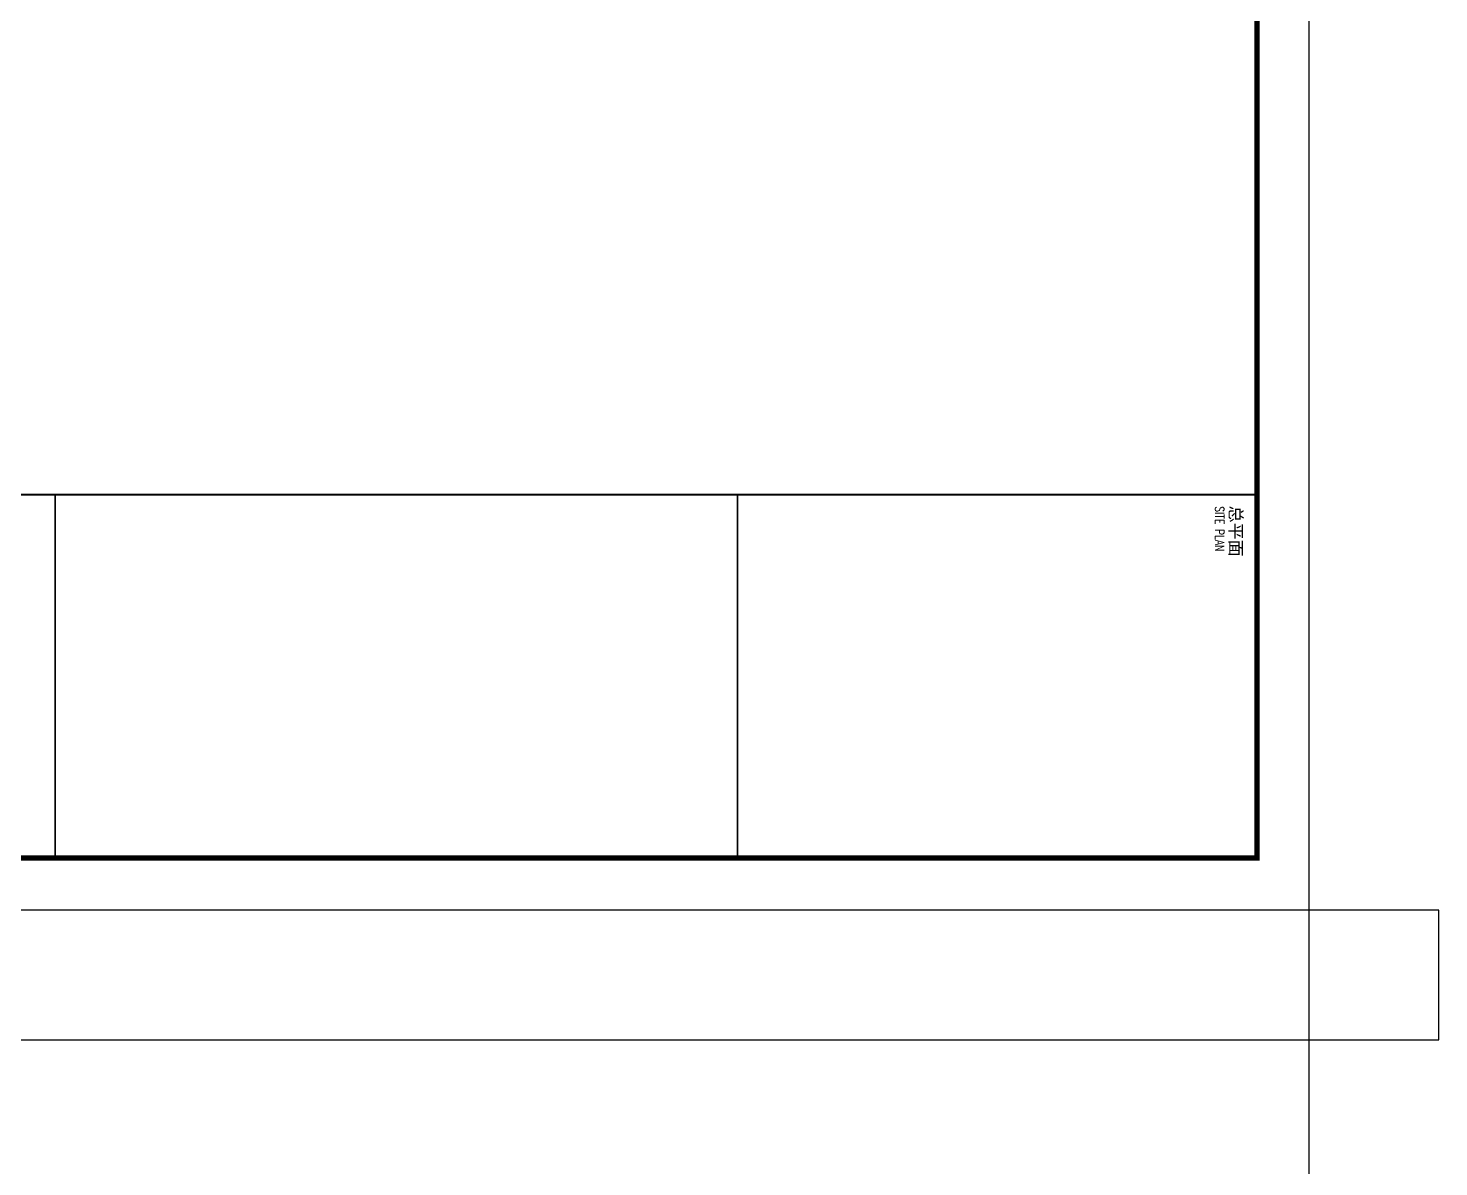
# Model space of a CAD drawing. Extents: x 14095202 to 14511487, y -1430609 to -90420.
# Drawn here: x 14457173 to 14511487, y -607409 to -563561 of the extents above; entities that cross this region are included whole.
import ezdxf

# ---------------------------------------------------------------- set-up
doc = ezdxf.new("R2010")
doc.units = 0
doc.header["$LTSCALE"] = 1000
doc.header["$MEASUREMENT"] = 0
doc.layers.add('TK', color=4, linetype='Continuous')
doc.styles.add('ROMANS', font='romans', dxfattribs={"width": 0.65, "height": 231.275})
doc.styles.add('图签宋体', font='', dxfattribs={"height": 300})
doc.styles.get('图签宋体').set_extended_font_data('NSimSun')

# ---------------------------------------------------------------- blocks, each defined once
blk = doc.blocks.new('GeYuanFrame_13285048', base_point=(20.09, 4.53))
at = {"layer": 'TK'}
blk.add_lwpolyline([(20.09, 4.53), (20.09, 598.53), (1071.09, 598.53), (1071.09, 4.53)], close=True, dxfattribs=at)
at = {"layer": 'TK', "const_width": 1}
blk.add_lwpolyline([(45.09, 588.53), (1061.09, 588.53), (1061.09, 14.53), (45.09, 14.53)], close=True, dxfattribs=at)
at = {"layer": 'TK'}
for points, const_width in [([(991.09, 588.53), (991.09, 14.53)], 0.4), ([(991.09, 488.5), (1061.09, 488.5)], 0.35), ([(991.09, 357.14), (1061.09, 357.14)], 0.35)]:
    blk.add_lwpolyline(points, dxfattribs=dict(at, const_width=const_width))
at = {"layer": 'TK', "style": '图签宋体'}
blk.add_text('总平面', height=2.4, dxfattribs=at).set_placement((993.23, 583.28))
at = {"layer": 'TK', "style": 'ROMANS', "width": 0.76}
blk.add_text('SITE PLAN', height=1.697, dxfattribs=at).set_placement((993.35, 580.49))
blk = doc.blocks.new('GeYuanFrame_80008245', base_point=(20.09, 4.53))
at = {"layer": 'TK'}
blk.add_lwpolyline([(20.09, 4.53), (20.09, 598.53), (1071.09, 598.53), (1071.09, 4.53)], close=True, dxfattribs=at)

msp = doc.modelspace()

# ---------------------------------------------------------------- linework, layer by layer
at = {"ltscale": 0.5}
msp.add_lwpolyline([(14506486.9, -597520.3), (14506486.9, -602520.3), (14511486.9, -602520.3), (14511486.9, -597520.3)], close=True, dxfattribs=at)

# ---------------------------------------------------------------- block references
at = {"xscale": 200, "yscale": 200, "zscale": 200, "rotation": 270}
for name, p in [('GeYuanFrame_13285048', (14387686.9, -387320.3)), ('GeYuanFrame_80008245', (14387686.9, -602520.3))]:
    msp.add_blockref(name, p, dxfattribs=at)

doc.saveas('drawing.dxf')
